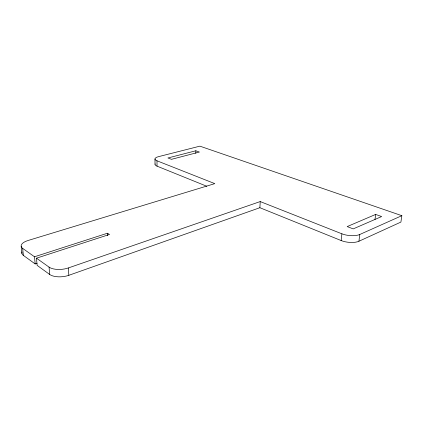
<?xml version="1.0" encoding="UTF-8"?>
<svg xmlns="http://www.w3.org/2000/svg" width="423" height="423" viewBox="0 0 423 423"><rect width="100%" height="100%" fill="white"/><g stroke="black" fill="none" stroke-linecap="round" stroke-linejoin="round"><path stroke-width="0.63" d="M195.786 153.353L195.823 150.778L167.931 157.975L171.479 159.328L199.413 152.047L195.823 150.778M259.881 207.709L260.219 201.565L341.895 233.813A12.69 4.928 6.5 0 0 359.762 234.495L401.85 215.677L400.904 222.075L358.937 241.242A12.637 5.018 6.7 0 1 341.15 240.55L259.881 207.709L68.838 275.31A13.837 6.313 -5.3 0 1 49.687 274.464L37.139 265.374L36.478 258.183L109.525 234.448L107.4 233.242L34.501 256.782L22.668 248.375A13.24 5.499 -5.7 0 1 28.135 240.476L214.81 183.63L156.981 160.798A9.343 2.945 -0.2 0 1 158.503 156.658L199.894 146.157L401.85 215.677M341.15 240.55L341.895 233.813M358.937 241.242L359.762 234.495M374.979 219.526L375.645 214.424L381.641 216.55L353.21 228.896L347.177 226.585L375.645 214.424M36.478 258.183L49.068 267.125A13.906 6.208 -5.1 0 0 68.314 267.96L260.219 201.565M22.038 251.918A13.176 5.594 -5.8 0 0 23.371 255.397L35.167 263.941L37.044 263.323M155.098 163.944A9.311 3.003 -0.2 0 0 157.039 166.154L206.773 186.252M21.192 246.413L21.901 253.398M22.668 248.375L23.371 255.397M34.501 256.782L35.167 263.941M49.068 267.125L49.687 274.464M68.314 267.96L68.838 275.31M107.4 233.242L107.505 235.69M154.971 159.011L155.035 164.336M156.981 160.798L157.039 166.154"/></g></svg>
